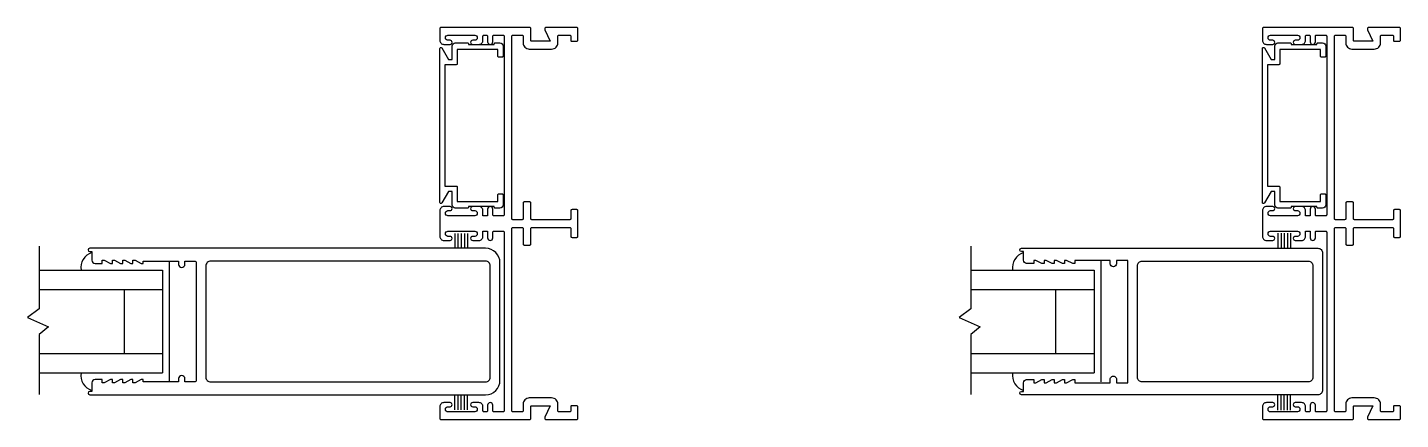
# Model space of a CAD drawing. Extents: x -31.7 to 55.9, y -31.6 to 29.
# Drawn here: x 6.56 to 19.91, y -18.79 to -14.97 of the extents above; entities that cross this region are included whole.
import ezdxf

# ---------------------------------------------------------------- set-up
doc = ezdxf.new("R2010")
doc.units = 0
doc.header["$LTSCALE"] = 0.25
doc.header["$MEASUREMENT"] = 0
doc.layers.get('0').update_dxf_attribs({"linetype": 'CONTINUOUS'})
for name, color, linetype in [('FRAME', 1, 'CONTINUOUS'), ('GLASS-VINYL', 7, 'CONTINUOUS'), ('SASH', 5, 'CONTINUOUS'), ('SEAL', 7, 'CONTINUOUS'), ('SILL-PAN', 7, 'CONTINUOUS'), ('VENT', 5, 'CONTINUOUS')]:
    doc.layers.add(name, color=color, linetype=linetype)

# ---------------------------------------------------------------- blocks, each defined once
blk = doc.blocks.new('2 TRACK JAMB')
at = {"color": 1}
blk.add_lwpolyline([(-0.368, 1.86), (-0.368, 1.708, -0.414214), (-0.377, 1.698), (-0.433, 1.698, -0.414214), (-0.442, 1.708), (-0.442, 1.86, 0.414214), (-0.452, 1.87), (-0.781, 1.87), (-0.822, 1.87, 0.414214), (-0.832, 1.86), (-0.832, 1.783, -0.414214), (-0.843, 1.773), (-0.891, 1.773, -0.414214), (-0.9, 1.783), (-0.9, 1.871), (-0.9, 1.963), (-0.9, 2.033, -0.414214), (-0.891, 2.043), (-0.843, 2.043, -0.414214), (-0.832, 2.033), (-0.832, 1.955, 0.414214), (-0.822, 1.945), (-0.768, 1.945), (-0.452, 1.945, 0.414214), (-0.442, 1.955), (-0.442, 2.108, -0.414214), (-0.433, 2.118), (-0.377, 2.118, -0.414214), (-0.368, 2.108), (-0.368, 1.955, 0.414214), (-0.357, 1.945), (-0.267, 1.945, 0.414214), (-0.257, 1.955), (-0.257, 2.862), (-0.257, 3.731, 0.414214), (-0.267, 3.741), (-0.357, 3.741, 0.414214), (-0.368, 3.731), (-0.368, 3.666, -0.414214), (-0.427, 3.606), (-0.645, 3.606, -0.414214), (-0.706, 3.666), (-0.706, 3.731, 0.414214), (-0.715, 3.741), (-0.822, 3.741, 0.414214), (-0.832, 3.731), (-0.832, 3.691, -0.414214), (-0.843, 3.681), (-0.891, 3.681, -0.414214), (-0.9, 3.691), (-0.9, 3.806, -0.414214), (-0.891, 3.816), (-0.594, 3.816, -0.546624), (-0.579, 3.793), (-0.63, 3.681), (-0.452, 3.681, 0.414214), (-0.442, 3.691), (-0.442, 3.806, -0.414214), (-0.433, 3.816), (0.433, 3.816, -0.414214), (0.442, 3.806), (0.442, 3.691, -0.414214), (0.403, 3.651), (0.343, 3.651, -0.414214), (0.323, 3.671), (0.323, 3.671, -0.414214), (0.343, 3.691), (0.363, 3.691, 0.414214), (0.388, 3.715), (0.388, 3.716, 0.414214), (0.363, 3.741), (0.102, 3.741, 0.414214), (0.078, 3.716), (0.078, 3.715, 0.414214), (0.102, 3.691), (0.123, 3.691, -0.414214), (0.143, 3.671), (0.143, 3.67, -0.414214), (0.123, 3.651), (0.062, 3.651, -0.414214), (0.023, 3.691), (0.023, 3.731, 0.414214), (0.013, 3.741), (-0.012, 3.741, 0.414214), (-0.022, 3.731), (-0.022, 3.676, -0.414214), (-0.047, 3.651), (-0.048, 3.651, -0.414214), (-0.072, 3.675), (-0.072, 3.731, 0.414214), (-0.082, 3.741), (-0.172, 3.741, 0.414214), (-0.183, 3.731), (-0.183, 2.862), (-0.183, 1.993, 0.414214), (-0.172, 1.983), (-0.082, 1.983, 0.414214), (-0.072, 1.993), (-0.072, 2.048, -0.414214), (-0.048, 2.073), (-0.047, 2.073, -0.414214), (-0.022, 2.048), (-0.022, 1.983), (0.023, 1.983), (0.023, 2.033, -0.414214), (0.062, 2.073), (0.123, 2.073, -0.414214), (0.143, 2.054), (0.143, 2.053, -0.414214), (0.123, 2.033), (0.102, 2.033, 0.414214), (0.078, 2.008), (0.078, 2.007, 0.414214), (0.102, 1.983), (0.363, 1.983, 0.414214), (0.388, 2.007), (0.388, 2.008, 0.414214), (0.363, 2.033), (0.343, 2.033, -0.414214), (0.323, 2.053, -0.414214), (0.343, 2.073), (0.403, 2.073, -0.414214), (0.442, 2.033), (0.442, 1.963), (0.442, 1.871), (0.442, 1.783, -0.414214), (0.403, 1.743), (0.343, 1.743, -0.414214), (0.323, 1.763), (0.323, 1.763, -0.414214), (0.343, 1.783), (0.363, 1.783, 0.414214), (0.388, 1.807), (0.388, 1.808, 0.414214), (0.363, 1.833), (0.102, 1.833, 0.414214), (0.078, 1.808), (0.078, 1.807, 0.414214), (0.102, 1.783), (0.123, 1.783, -0.414214), (0.143, 1.763), (0.143, 1.762, -0.414214), (0.123, 1.743), (0.062, 1.743, -0.414214), (0.023, 1.783), (0.023, 1.833), (-0.022, 1.833), (-0.022, 1.768, -0.414214), (-0.047, 1.743), (-0.048, 1.743, -0.414214), (-0.072, 1.767), (-0.072, 1.823, 0.414214), (-0.082, 1.833), (-0.172, 1.833, 0.414214), (-0.183, 1.823), (-0.183, 0.954), (-0.183, 0.085, 0.414214), (-0.172, 0.075), (-0.082, 0.075, 0.414214), (-0.072, 0.085), (-0.072, 0.14, -0.414214), (-0.048, 0.165), (-0.047, 0.165, -0.414214), (-0.022, 0.14), (-0.022, 0.085, 0.414214), (-0.012, 0.075), (0.013, 0.075, 0.414214), (0.023, 0.085), (0.023, 0.125, -0.414214), (0.062, 0.165), (0.123, 0.165, -0.414214), (0.143, 0.145), (0.143, 0.145, -0.414214), (0.123, 0.125), (0.102, 0.125, 0.414214), (0.078, 0.1), (0.078, 0.099, 0.414214), (0.102, 0.075), (0.363, 0.075, 0.414214), (0.388, 0.099), (0.388, 0.1, 0.414214), (0.363, 0.125), (0.343, 0.125, -0.414214), (0.323, 0.145, -0.414214), (0.343, 0.165), (0.403, 0.165, -0.414214), (0.442, 0.125), (0.442, 0.01, -0.414214), (0.433, 0), (-0.433, 0, -0.414214), (-0.442, 0.01), (-0.442, 0.125, 0.414214), (-0.452, 0.135), (-0.63, 0.135), (-0.579, 0.023, -0.546624), (-0.594, 0), (-0.891, 0, -0.414214), (-0.9, 0.01), (-0.9, 0.125, -0.414214), (-0.891, 0.135), (-0.843, 0.135, -0.414214), (-0.832, 0.125), (-0.832, 0.085, 0.414214), (-0.822, 0.075), (-0.715, 0.075, 0.414214), (-0.706, 0.085), (-0.706, 0.15, -0.414214), (-0.645, 0.21), (-0.427, 0.21, -0.414214), (-0.368, 0.15), (-0.368, 0.085, 0.414214), (-0.357, 0.075), (-0.267, 0.075, 0.414214), (-0.257, 0.085), (-0.257, 0.954), (-0.257, 1.86, 0.414214), (-0.267, 1.87), (-0.357, 1.87, 0.414214)], format="xyb", close=True, dxfattribs=at)
blk = doc.blocks.new('3710 Jamb Filler')
blk.add_lwpolyline([(-0.12, 0.774, 0.414214), (-0.15, 0.804), (-0.27, 0.804, 0.414214), (-0.28, 0.794), (-0.28, 0.789), (-0.53, 0.789), (-0.53, 0.794, 0.414214), (-0.54, 0.804), (-0.585, 0.804, 0.414214), (-0.615, 0.774), (-0.615, 0.674, 0.414214), (-0.605, 0.664), (-0.575, 0.664, 0.414214), (-0.565, 0.674), (-0.565, 0.739), (-0.17, 0.739), (-0.17, 0.601, 0.414214), (-0.16, 0.591), (-0.05, 0.591), (-0.05, -0.591), (-0.16, -0.591, 0.414214), (-0.17, -0.601), (-0.17, -0.739), (-0.565, -0.739), (-0.565, -0.674, 0.414214), (-0.575, -0.664), (-0.605, -0.664, 0.414214), (-0.615, -0.674), (-0.615, -0.774, 0.414214), (-0.585, -0.804), (-0.54, -0.804, 0.414214), (-0.53, -0.794), (-0.53, -0.789), (-0.28, -0.789), (-0.28, -0.794, 0.414214), (-0.27, -0.804), (-0.15, -0.804, 0.414214), (-0.12, -0.774), (-0.12, -0.641), (-0.084, -0.641), (-0.019, -0.754, 0.767327), (0, -0.749), (0, 0.749, 0.767327), (-0.019, 0.754), (-0.084, 0.641), (-0.12, 0.641)], format="xyb", close=True)
blk = doc.blocks.new('3767 LEADSILE')
for points in [[(3.769, -0.597), (3.749, -0.597), (3.689, -0.565), (3.669, -0.565), (3.669, -0.597), (3.649, -0.597), (3.589, -0.565), (3.569, -0.565), (3.569, -0.597), (3.549, -0.597), (3.489, -0.565), (3.469, -0.565), (3.469, -0.588), (3.126, -0.588), (3.126, -0.556, 1), (3.064, -0.556), (3.064, -0.588), (2.969, -0.588, -0.414214), (2.954, -0.573), (2.954, 0.573, -0.414214), (2.969, 0.588), (3.064, 0.588), (3.064, 0.556, 1), (3.126, 0.556), (3.126, 0.588), (3.469, 0.588), (3.469, 0.565), (3.489, 0.565), (3.549, 0.597), (3.569, 0.597), (3.569, 0.565), (3.589, 0.565), (3.649, 0.597), (3.669, 0.597), (3.669, 0.565), (3.689, 0.565), (3.749, 0.597), (3.769, 0.597), (3.769, 0.565), (3.789, 0.565), (3.849, 0.597), (3.869, 0.597), (3.869, 0.565), (3.938, 0.565, 0.414214), (3.969, 0.596), (3.969, 0.681), (3.989, 0.681, 1), (3.989, 0.713), (0.14, 0.713, 0.414214), (0, 0.573), (0, -0.573, 0.414214), (0.14, -0.713), (3.989, -0.713, 1), (3.989, -0.681), (3.969, -0.681), (3.969, -0.596, 0.414214), (3.938, -0.565), (3.869, -0.565), (3.869, -0.597), (3.849, -0.597), (3.789, -0.565), (3.769, -0.565)], [(2.814, -0.588, 0.414214), (2.86, -0.542), (2.86, 0.542, 0.414214), (2.814, 0.588), (0.14, 0.588, 0.414214), (0.094, 0.542), (0.094, -0.542, 0.414214), (0.14, -0.588)]]:
    blk.add_lwpolyline(points, format="xyb", close=True)
blk = doc.blocks.new('3005 Std Lock Stile')
for points in [[(-2.609, 0.565), (-2.629, 0.565), (-2.689, 0.595), (-2.709, 0.595), (-2.709, 0.565), (-2.729, 0.565), (-2.789, 0.595), (-2.809, 0.595), (-2.809, 0.565), (-2.878, 0.565, -0.414214), (-2.909, 0.596), (-2.909, 0.681), (-2.929, 0.681, -0.999996), (-2.929, 0.713), (-2.909, 0.713), (-0.046, 0.713, -0.414214), (0, 0.667), (0, -0.667, -0.414214), (-0.046, -0.713), (-2.909, -0.713), (-2.929, -0.713, -0.999996), (-2.929, -0.681), (-2.909, -0.681), (-2.909, -0.596, -0.414214), (-2.878, -0.565), (-2.809, -0.565), (-2.809, -0.595), (-2.789, -0.595), (-2.729, -0.565), (-2.709, -0.565), (-2.709, -0.595), (-2.689, -0.595), (-2.629, -0.565), (-2.609, -0.565), (-2.609, -0.595), (-2.589, -0.595), (-2.529, -0.565), (-2.509, -0.565), (-2.509, -0.595), (-2.489, -0.595), (-2.429, -0.565), (-2.409, -0.565), (-2.409, -0.595), (-2.066, -0.595), (-2.066, -0.563, -1.000005), (-2.004, -0.563), (-2.004, -0.595), (-1.894, -0.595), (-1.894, 0.595), (-2.004, 0.595), (-2.004, 0.563, -0.999996), (-2.066, 0.563), (-2.066, 0.595), (-2.409, 0.595), (-2.409, 0.565), (-2.429, 0.565), (-2.489, 0.595), (-2.509, 0.595), (-2.509, 0.565), (-2.529, 0.565), (-2.589, 0.595), (-2.609, 0.595)], [(-0.14, 0.588, -0.414214), (-0.094, 0.542), (-0.094, -0.542, -0.414214), (-0.14, -0.588), (-1.754, -0.588, -0.414214), (-1.8, -0.542), (-1.8, 0.542, -0.414214), (-1.754, 0.588)]]:
    blk.add_lwpolyline(points, format="xyb", close=True)
blk = doc.blocks.new('*U102')
at = {"layer": 'SILL-PAN', "color": 7}
for p, q in [((-0.475, 0.861), (-0.475, 0.713)), ((-0.444, 0.861), (-0.444, 0.713)), ((-0.413, 0.861), (-0.413, 0.713)), ((-0.382, 0.861), (-0.382, 0.713)), ((-0.351, 0.861), (-0.351, 0.713)), ((-0.475, -0.861), (-0.475, -0.713)), ((-0.444, -0.861), (-0.444, -0.713)), ((-0.413, -0.861), (-0.413, -0.713)), ((-0.382, -0.861), (-0.382, -0.713)), ((-0.351, -0.861), (-0.351, -0.713))]:
    blk.add_line(p, q, dxfattribs=at)
at = {"layer": 'VENT'}
blk.add_blockref('3005 Std Lock Stile', (-0.04, 0), dxfattribs=at)

msp = doc.modelspace()

# ---------------------------------------------------------------- linework, layer by layer
at = {"layer": 'GLASS-VINYL', "color": 7}
for p, q in [((6.67384, -17.33473), (7.87345, -17.33473)), ((7.87345, -17.33473), (7.87345, -18.33473)), ((7.93845, -17.24673), (7.93845, -18.42273)), ((15.73384, -17.33473), (16.93345, -17.33473)), ((16.93345, -17.33473), (16.93345, -18.33473)), ((16.99845, -17.24673), (16.99845, -18.42273)), ((6.67384, -17.52223), (7.87345, -17.52223)), ((7.49845, -17.52223), (7.49845, -18.14723)), ((15.73384, -17.52223), (16.93345, -17.52223)), ((16.55845, -17.52223), (16.55845, -18.14723)), ((6.67384, -18.14723), (7.87345, -18.14723)), ((15.73384, -18.14723), (16.93345, -18.14723)), ((6.67384, -18.33473), (7.87345, -18.33473)), ((15.73384, -18.33473), (16.93345, -18.33473))]:
    msp.add_line(p, q, dxfattribs=at)
at = {"layer": 'GLASS-VINYL'}
for points in [[(6.67384, -17.10122), (6.67384, -17.70973), (6.55961, -17.79399), (6.76348, -17.88545), (6.67384, -17.95973), (6.67384, -18.5448)], [(15.73384, -17.10122), (15.73384, -17.70973), (15.61961, -17.79399), (15.82348, -17.88545), (15.73384, -17.95973), (15.73384, -18.5448)]]:
    msp.add_lwpolyline(points, dxfattribs=at)
at = {"layer": 'GLASS-VINYL', "color": 7}
for centre, start, end in [((7.23152, -17.3102), 107.354231, 189.24028), ((16.29152, -17.3102), 107.354231, 189.24028), ((7.23152, -18.35926), 170.75972, 252.645769), ((16.29152, -18.35926), 170.75972, 252.645769)]:
    msp.add_arc(centre, 0.15276, start, end, dxfattribs=at)
at = {"layer": 'SEAL'}
for p, q in [((10.71522, -16.97763), (10.71522, -17.12173)), ((10.74622, -16.97763), (10.74622, -17.12173)), ((10.77722, -16.97763), (10.77722, -17.12173)), ((10.80822, -16.97763), (10.80822, -17.12173)), ((10.83922, -16.97763), (10.83922, -17.12173)), ((10.7163, -18.69571), (10.7163, -18.54773)), ((10.7473, -18.69571), (10.7473, -18.54773)), ((10.7783, -18.69571), (10.7783, -18.54773)), ((10.8093, -18.69571), (10.8093, -18.54773)), ((10.8403, -18.69571), (10.8403, -18.54773))]:
    msp.add_line(p, q, dxfattribs=at)

# ---------------------------------------------------------------- block references
at = {"layer": 'FRAME', "xscale": -1}
for name, p in [('2 TRACK JAMB', (11.01235, -18.78873)), ('2 TRACK JAMB', (19.01235, -18.78873)), ('3710 Jamb Filler', (10.56985, -15.92673)), ('3710 Jamb Filler', (18.56985, -15.92673))]:
    msp.add_blockref(name, p, dxfattribs=at)
at = {"layer": 'SASH', "rotation": 180}
msp.add_blockref('3767 LEADSILE', (11.15495, -17.83473), dxfattribs=at)
at = {"layer": 'VENT'}
msp.add_blockref('*U102', (19.19485, -17.83473), dxfattribs=at)

doc.saveas('drawing.dxf')
